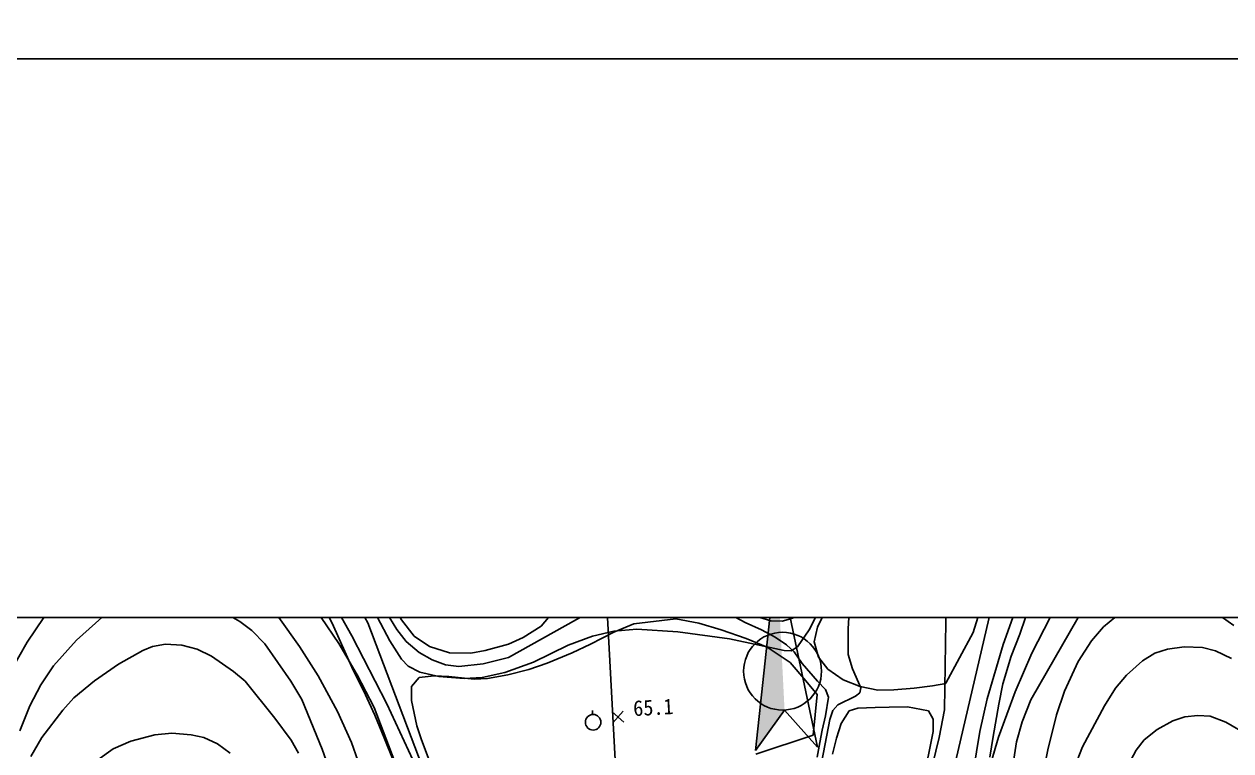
# Model space of a CAD drawing. Header units: millimetres. Extents: x 9574 to 10370, y 1103 to 1809.
# Drawn here: x 9820.1 to 9975.1, y 1530.1 to 1623.5 of the extents above; entities that cross this region are included whole.
import ezdxf
from ezdxf.xclip import XClip

# ---------------------------------------------------------------- set-up
doc = ezdxf.new("R2010")
doc.units = ezdxf.units.MM
doc.header["$LTSCALE"] = 10
doc.header["$MEASUREMENT"] = 0
doc.header["$XCLIPFRAME"] = 2
doc.layers.add('TX-PAPR', color=2, linetype='Continuous', plot=False)
doc.layers.add('TZ-BASE', color=253, linetype='Continuous')
doc.styles.add('HANA', font='GulimChe.ttf')

# ---------------------------------------------------------------- blocks, each defined once
blk = doc.blocks.new('JD-SDKSDK43SA')
at = {"layer": 'TZ-BASE'}
for p, q in [((252.7, -234.28), (225.25, 291.38)), ((281.23, 56.47, 68), (289.19, 90.59, 68)), ((258.27, 83.1), (255.53, 57.93)), ((263.52, 58.33), (258.27, 83.1)), ((204.42, 79.84, 65), (208.59, 72.02, 65)), ((280, 74.74, 67), (280.25, 80.27, 67)), ((199.27, 77.95, 71.21), (201.15, 74.26, 71.21)), ((200.39, 78.4, 67), (203.71, 72.66, 67)), ((208.39, 77.61, 62.9), (210.06, 74.71, 62.9)), ((267.43, 73.56, 66), (267.76, 77.54, 66)), ((198.75, 76.46, 68), (202.04, 71.65, 68)), ((204.38, 76.54, 66), (205.77, 74.33, 66)), ((207.79, 76.28, 64), (209.47, 73.47, 64)), ((261.55, 75.98, 63.67), (260.33, 74.92, 63.67)), ((262.43, 73.44, 65), (263.84, 76.08, 65)), ((263.49, 73.78, 67.11), (264.72, 76.22, 67.11)), ((284.55, 76.47, 67.11), (283.52, 73.07, 67.11)), ((287.38, 71.55, 69), (289.38, 77.27, 69)), ((314, 76.07, 72), (316.98, 73.97, 72)), ((161.98, 71.85, 69), (164.49, 75.52, 69)), ((168.33, 72.08, 70), (171.64, 75.07, 70)), ((186.97, 75.84, 70), (189.31, 74.49, 70)), ((189.31, 74.49, 70), (190.85, 73.35, 70)), ((194.3, 75.01, 69), (196.99, 71.27, 69)), ((210.06, 74.71, 62.9), (211.7, 72.6, 62.9)), ((223.81, 69.89, 64), (232.55, 74.76, 64)), ((228, 73.91, 62.9), (229.3, 75.42, 62.9)), ((232.55, 74.76, 64), (234.55, 75.75, 64)), ((245.33, 74.83, 65.37), (239.9, 74.2, 65.37)), ((248.26, 74.28, 65.37), (245.33, 74.83, 65.37)), ((254.21, 74.37, 62.51), (252.47, 75.3, 62.51)), ((257.52, 74.57, 63.67), (255.85, 75.08, 63.67)), ((258.96, 74.54, 63.67), (257.52, 74.57, 63.67)), ((260.33, 74.92, 63.67), (258.96, 74.54, 63.67)), ((279.81, 63.13, 67), (279.99, 74.45, 67)), ((279.99, 74.45, 67), (280, 74.74, 67)), ((289.51, 72.86, 73.34), (290.36, 75.35, 73.34)), ((290.93, 64.42, 71), (297.09, 75.16, 71)), ((291.06, 70.43, 70), (293.62, 75.47, 70)), ((300.25, 73.82, 72), (301.87, 75.13, 72)), ((190.85, 73.35, 70), (192.5, 71.63, 70)), ((201.15, 74.26, 71.21), (203.86, 68.23, 71.21)), ((205.77, 74.33, 66), (213.37, 54.29, 66)), ((209.47, 73.47, 64), (210.67, 71.91, 64)), ((225.7, 72.43, 62.9), (228, 73.91, 62.9)), ((237.37, 73.12, 65.37), (234.34, 71.6, 65.37)), ((234.63, 72.63, 65), (237.34, 73.24, 65)), ((237.34, 73.24, 65), (240.29, 73.51, 65)), ((239.9, 74.2, 65.37), (237.37, 73.12, 65.37)), ((240.29, 73.51, 65), (245.56, 73.16, 65)), ((245.56, 73.16, 65), (252.22, 72.27, 65)), ((251.12, 73.43, 65.37), (248.26, 74.28, 65.37)), ((254.33, 72.31, 65.37), (251.12, 73.43, 65.37)), ((256.32, 73.42, 62.51), (254.21, 74.37, 62.51)), ((258.07, 72.47, 62.51), (256.32, 73.42, 62.51)), ((260.93, 71.25, 65), (262.43, 73.44, 65)), ((263.07, 71.87, 67.11), (263.49, 73.78, 67.11)), ((267.47, 70.24, 66), (267.43, 73.56, 66)), ((283.52, 73.07, 67.11), (280, 66.58, 67.11)), ((288.37, 70.04, 73.34), (289.51, 72.86, 73.34)), ((298.71, 72.02, 72), (300.25, 73.82, 72)), ((159.84, 68.05, 69), (161.98, 71.85, 69)), ((165.38, 68.81, 70), (168.33, 72.08, 70)), ((178.1, 71.28, 71), (179.78, 71.57, 71)), ((179.78, 71.57, 71), (181.84, 71.45, 71)), ((181.84, 71.45, 71), (183.83, 70.92, 71)), ((192.5, 71.63, 70), (195.84, 66.85, 70)), ((202.04, 71.65, 68), (204.38, 67.64, 68)), ((203.71, 72.66, 67), (208.19, 63.9, 67)), ((208.59, 72.02, 65), (210.09, 69.64, 65)), ((210.67, 71.91, 64), (212.35, 70.53, 64)), ((211.7, 72.6, 62.9), (213.67, 71.28, 62.9)), ((220.84, 70.78, 62.9), (223.81, 71.58, 62.9)), ((223.81, 71.58, 62.9), (225.7, 72.43, 62.9)), ((227.03, 69.25, 65), (231.5, 71.45, 65)), ((231.5, 71.45, 65), (234.63, 72.63, 65)), ((234.34, 71.6, 65.37), (231.98, 70.49, 65.37)), ((252.22, 72.27, 65), (259.23, 70.76, 65)), ((257.03, 71.18, 65.37), (254.33, 72.31, 65.37)), ((259.53, 71.5, 62.51), (258.07, 72.47, 62.51)), ((260.52, 70.58, 62.51), (259.53, 71.5, 62.51)), ((263.66, 69.91, 67.11), (263.07, 71.87, 67.11)), ((285.29, 64.58, 69), (287.38, 71.55, 69)), ((297.01, 69.36, 72), (298.71, 72.02, 72)), ((173.73, 69, 71), (176.86, 70.76, 71)), ((176.86, 70.76, 71), (178.1, 71.28, 71)), ((183.83, 70.92, 71), (185.67, 70.05, 71)), ((185.67, 70.05, 71), (188.48, 68.07, 71)), ((196.99, 71.27, 69), (199.37, 67.51, 69)), ((212.35, 70.53, 64), (214.02, 69.55, 64)), ((213.67, 71.28, 62.9), (216.23, 70.48, 62.9)), ((216.23, 70.48, 62.9), (218.96, 70.43, 62.9)), ((218.96, 70.43, 62.9), (220.84, 70.78, 62.9)), ((220.56, 69.07, 64), (223.81, 69.89, 64)), ((231.98, 70.49, 65.37), (228.77, 69.13, 65.37)), ((260.02, 69.22, 65.37), (257.03, 71.18, 65.37)), ((259.23, 70.76, 65), (260.11, 70.72, 65)), ((260.11, 70.72, 65), (260.93, 71.25, 65)), ((261.55, 69.08, 62.51), (260.52, 70.58, 62.51)), ((264.84, 68.39, 67.11), (263.66, 69.91, 67.11)), ((268.02, 68.41, 66), (267.47, 70.24, 66)), ((287.31, 66.48, 73.34), (288.37, 70.04, 73.34)), ((288.91, 65.45, 70), (291.06, 70.43, 70)), ((305.27, 69.42, 73), (306.84, 70.41, 73)), ((306.84, 70.41, 73), (308.45, 70.96, 73)), ((308.45, 70.96, 73), (310.63, 71.22, 73)), ((310.63, 71.22, 73), (312.97, 71.14, 73)), ((312.97, 71.14, 73), (314.65, 70.72, 73)), ((314.65, 70.72, 73), (316.7, 69.72, 73)), ((163.76, 66.37, 70), (165.38, 68.81, 70)), ((170.62, 66.89, 71), (173.73, 69, 71)), ((203.86, 68.23, 71.21), (205.18, 65.62, 71.21)), ((210.09, 69.64, 65), (210.92, 68.77, 65)), ((210.92, 68.77, 65), (212.41, 67.97, 65)), ((214.02, 69.55, 64), (215.73, 68.91, 64)), ((215.73, 68.91, 64), (217.44, 68.73, 64)), ((217.44, 68.73, 64), (220.56, 69.07, 64)), ((223.35, 67.95, 65), (227.03, 69.25, 65)), ((226.45, 68.32, 65.37), (223.72, 67.65, 65.37)), ((228.77, 69.13, 65.37), (226.45, 68.32, 65.37)), ((262.02, 66.88, 65.37), (260.02, 69.22, 65.37)), ((263.52, 66.83, 62.51), (261.55, 69.08, 62.51)), ((266.79, 66.98, 67.11), (264.84, 68.39, 67.11)), ((269.06, 65.96, 66), (268.02, 68.41, 66)), ((295.22, 65.55, 72), (297.01, 69.36, 72)), ((303.19, 67.62, 73), (305.27, 69.42, 73)), ((167.99, 64.7, 71), (170.62, 66.89, 71)), ((188.48, 68.07, 71), (189.98, 66.82, 71)), ((189.98, 66.82, 71), (193.81, 62.08, 71)), ((195.84, 66.85, 70), (197.29, 64.48, 70)), ((199.37, 67.51, 69), (201.86, 62.92, 69)), ((204.38, 67.64, 68), (206.55, 63.43, 68)), ((212.33, 67.29, 65.37), (211.38, 66.15, 65.37)), ((214.26, 67.53, 65.37), (212.33, 67.29, 65.37)), ((212.41, 67.97, 65), (214.87, 67.41, 65)), ((216.16, 67.41, 65.37), (214.26, 67.53, 65.37)), ((214.87, 67.41, 65), (218.13, 67.15, 65)), ((219.43, 67.07, 65.37), (216.16, 67.41, 65.37)), ((218.13, 67.15, 65), (220.42, 67.28, 65)), ((221.11, 67.17, 65.37), (219.43, 67.07, 65.37)), ((220.42, 67.28, 65), (223.35, 67.95, 65)), ((223.72, 67.65, 65.37), (221.11, 67.17, 65.37)), ((263.48, 65.13, 65.37), (262.02, 66.88, 65.37)), ((264.54, 65.74, 62.51), (263.52, 66.83, 62.51)), ((268.98, 66.14, 67.11), (266.79, 66.98, 67.11)), ((301.79, 65.92, 73), (303.19, 67.62, 73)), ((162.33, 63.67, 70), (163.76, 66.37, 70)), ((205.18, 65.62, 71.21), (206.66, 62.46, 71.21)), ((211.38, 66.15, 65.37), (211.36, 64.36, 65.37)), ((262.97, 59.88, 65.37), (263.48, 65.13, 65.37)), ((264.93, 64.79, 62.51), (264.54, 65.74, 62.51)), ((268.38, 64.9, 66), (268.94, 65.33, 66)), ((268.94, 65.33, 66), (269.06, 65.96, 66)), ((271.25, 65.66, 67.11), (268.98, 66.14, 67.11)), ((273.31, 65.71, 67.11), (271.25, 65.66, 67.11)), ((275.91, 65.95, 67.11), (273.31, 65.71, 67.11)), ((278.28, 66.25, 67.11), (275.91, 65.95, 67.11)), ((279.98, 66.53, 67.11), (278.28, 66.25, 67.11)), ((280, 66.58, 67.11), (279.98, 66.53, 67.11)), ((286.74, 59.64, 70), (288.91, 65.45, 70)), ((286.79, 63.87, 73.34), (287.31, 66.48, 73.34)), ((294.2, 62.51, 72), (295.22, 65.55, 72)), ((300.37, 63.66, 73), (301.79, 65.92, 73)), ((161.04, 60.46, 70), (162.33, 63.67, 70)), ((166.56, 63.1, 71), (167.99, 64.7, 71)), ((197.29, 64.48, 70), (199.89, 58.1, 70)), ((208.19, 63.9, 67), (211.52, 56.71, 67)), ((211.36, 64.36, 65.37), (212.04, 61.11, 65.37)), ((264.52, 62.39, 62.51), (264.93, 64.79, 62.51)), ((265.48, 63.06, 66), (266.13, 63.8, 66)), ((266.13, 63.8, 66), (268.38, 64.9, 66)), ((284.36, 60.35, 69), (285.29, 64.58, 69)), ((286.08, 59.7, 73.34), (286.79, 63.87, 73.34)), ((289.78, 61.59, 71), (290.93, 64.42, 71)), ((297.54, 58.39, 73), (300.37, 63.66, 73)), ((163.87, 59.6, 71), (166.56, 63.1, 71)), ((193.81, 62.08, 71), (195.9, 59.23, 71)), ((201.86, 62.92, 69), (203.64, 58.96, 69)), ((206.55, 63.43, 68), (209.23, 56.48, 68)), ((206.66, 62.46, 71.21), (207.85, 59.54, 71.21)), ((234.61, 63.04, 65.05), (234.63, 62.54, 65.05)), ((237.15, 62.9, 65.07), (238.64, 61.57, 65.07)), ((237.22, 61.49, 65.07), (238.56, 62.98, 65.07)), ((259.28, 63.12), (255.53, 57.93)), ((263.52, 58.33), (259.28, 63.12)), ((264.1, 60.55, 62.51), (264.52, 62.39, 62.51)), ((265.09, 61.9, 66), (265.48, 63.06, 66)), ((266.55, 61.41, 66.38), (267.58, 63.03, 66.38)), ((267.58, 63.03, 66.38), (268.71, 63.34, 66.38)), ((268.71, 63.34, 66.38), (270.92, 63.46, 66.38)), ((270.92, 63.46, 66.38), (272.7, 63.5, 66.38)), ((272.7, 63.5, 66.38), (275.07, 63.54, 66.38)), ((275.07, 63.54, 66.38), (277.77, 63.03, 66.38)), ((277.77, 63.03, 66.38), (278.35, 61.95, 66.38)), ((279.13, 59.58, 67), (279.81, 63.13, 67)), ((293.08, 58, 72), (294.2, 62.51, 72)), ((309.16, 61.72, 74), (310.71, 62.24, 74)), ((310.71, 62.24, 74), (312.38, 62.43, 74)), ((312.38, 62.43, 74), (313.95, 62.32, 74)), ((313.95, 62.32, 74), (315.95, 61.58, 74)), ((212.04, 61.11, 65.37), (212.6, 59.41, 65.37)), ((262.99, 51.06, 66), (265.09, 61.9, 66)), ((263.81, 58.95, 62.51), (264.1, 60.55, 62.51)), ((265.95, 59.5, 66.38), (266.55, 61.41, 66.38)), ((278.35, 61.95, 66.38), (278.35, 60.38, 66.38)), ((289.08, 59.05, 71), (289.78, 61.59, 71)), ((305.48, 59.3, 74), (307.12, 60.62, 74)), ((307.12, 60.62, 74), (309.16, 61.72, 74)), ((315.95, 61.58, 74), (318.92, 59.86, 74)), ((162.45, 57.15, 71), (163.87, 59.6, 71)), ((173.05, 58.12, 72), (175.32, 59.13, 72)), ((175.32, 59.13, 72), (178.38, 59.95, 72)), ((178.38, 59.95, 72), (180.56, 60.15, 72)), ((180.56, 60.15, 72), (183.05, 59.93, 72)), ((183.05, 59.93, 72), (184.68, 59.58, 72)), ((184.68, 59.58, 72), (186.43, 58.77, 72)), ((195.9, 59.23, 71), (196.83, 57.58, 71)), ((203.64, 58.96, 69), (205.81, 52.9, 69)), ((207.85, 59.54, 71.21), (209, 56.67, 71.21)), ((212.6, 59.41, 65.37), (213.78, 56.19, 65.37)), ((255.6, 57.45, 65.37), (262.97, 59.88, 65.37)), ((263.46, 57.05, 62.51), (263.81, 58.95, 62.51)), ((265.42, 57.47, 66.38), (265.95, 59.5, 66.38)), ((277.02, 50.83, 67), (279.13, 59.58, 67)), ((278.35, 60.38, 66.38), (277.9, 58.01, 66.38)), ((283.51, 55.14, 69), (284.36, 60.35, 69)), ((285.66, 57.05, 73.34), (286.08, 59.7, 73.34)), ((285.81, 56.4, 70), (286.74, 59.64, 70)), ((288.15, 53.24, 71), (289.08, 59.05, 71)), ((304.44, 57.95, 74), (305.48, 59.3, 74)), ((171.06, 56.72, 72), (173.05, 58.12, 72)), ((186.43, 58.77, 72), (188.06, 57.59, 72)), ((199.89, 58.1, 70), (201.69, 53.05, 70)), ((277.9, 58.01, 66.38), (277.57, 56.32, 66.38)), ((291.15, 48.33, 72), (293.08, 58, 72)), ((296.48, 55.66, 73), (297.54, 58.39, 73)), ((303.36, 55.95, 74), (304.44, 57.95, 74))]:
    blk.add_line(p, q, dxfattribs=at)
for centre, radius in [((259.02, 68.11), 5), ((234.69, 61.55, 65.05), 1)]:
    blk.add_circle(centre, radius, dxfattribs=at)
blk.add_solid([(259.28, 63.12), (258.27, 83.1), (255.53, 57.93)], dxfattribs=at)
at = {"layer": 'TZ-BASE', "style": 'HANA'}
blk.add_text('65.1', height=2, rotation=2.9893, dxfattribs=at).set_placement((239.89, 62.34, 65.07))

msp = doc.modelspace()

# ---------------------------------------------------------------- linework, layer by layer
at = {"layer": 'TX-PAPR'}
msp.add_lwpolyline([(9573.89, 1103.05), (10369.89, 1103.05), (10369.89, 1619.05), (9573.89, 1619.05)], close=True, dxfattribs=at)
at = {"layer": 'TX-PAPR', "elevation": -59.38, "flags": 128}
msp.add_lwpolyline([(9658.44, 1547.26), (10358.47, 1547.26), (10358.47, 1397.26), (9658.51, 1397.26), (9658.44, 1547.26)], dxfattribs=at)

# ---------------------------------------------------------------- block references
at = {"layer": 'TZ-BASE'}
ref = msp.add_blockref('JD-SDKSDK43SA', (9658.47, 1472.26, -59.38), dxfattribs=at)
XClip(ref).set_block_clipping_path([(-0.0310036678, 75), (699.9999999929, 75.0000000632), (699.9999999987, -74.9999999368), (0.0310036678, -75)])

doc.saveas('drawing.dxf')
